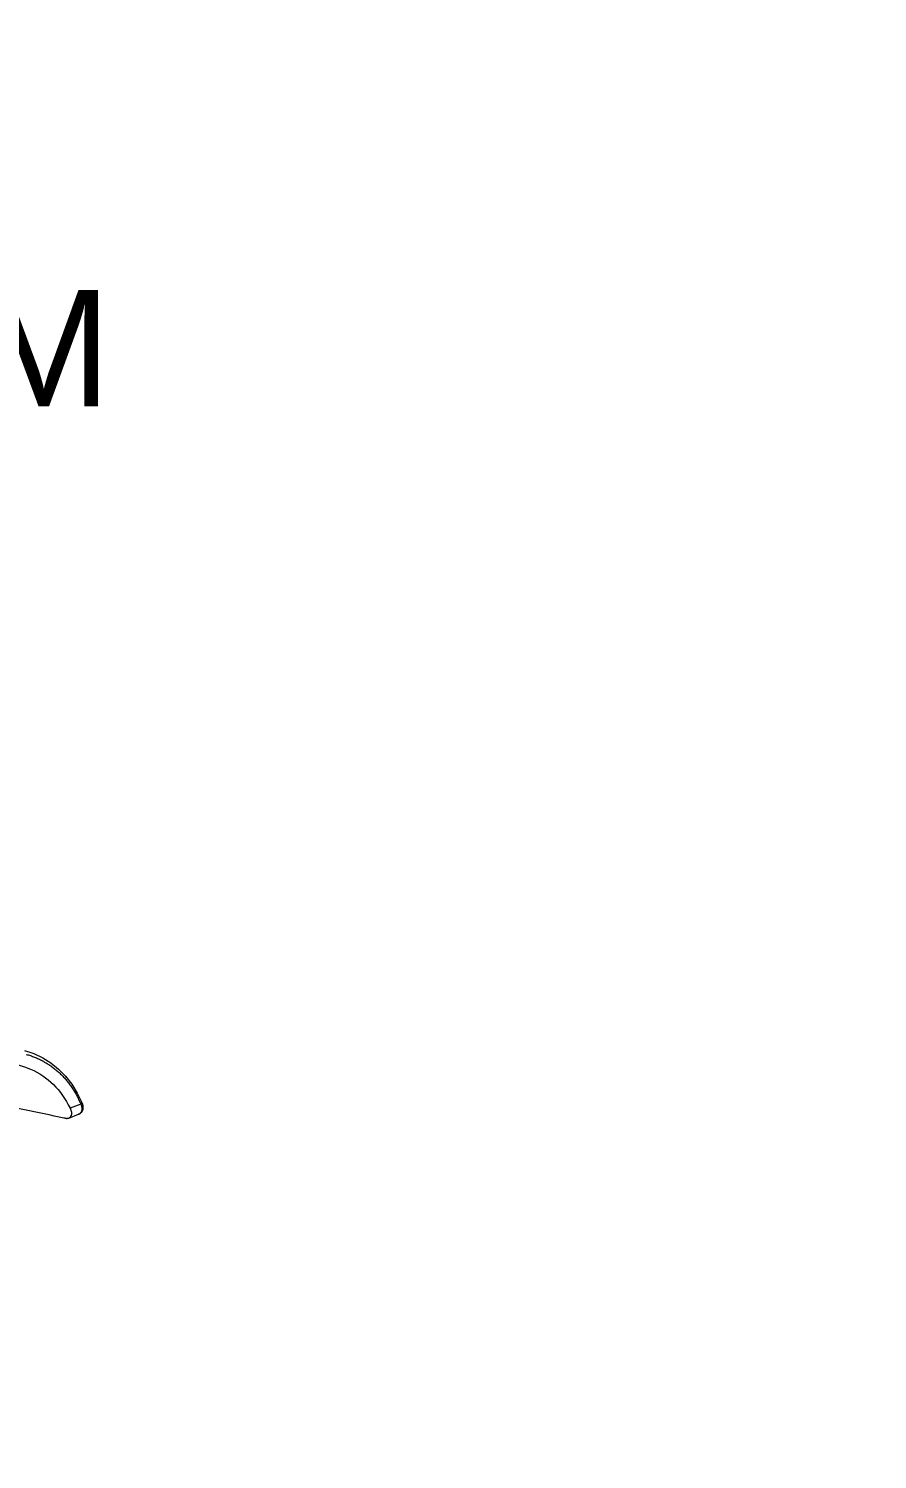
# Model space of a CAD drawing. Header units: millimetres. Extents: x 7106 to 73427, y -466 to 50348.
# Drawn here: x 23126 to 26773, y 11594 to 17745 of the extents above; entities that cross this region are included whole.
import ezdxf

# ---------------------------------------------------------------- set-up
doc = ezdxf.new("R2010")
doc.units = ezdxf.units.MM
for name, color, linetype in [('CCTV', 7, 'Continuous'), ('Cotas', 1, 'Continuous'), ('edificio', 4, 'Continuous')]:
    doc.layers.add(name, color=color, linetype=linetype)
doc.styles.add('Genedis', font='arial.ttf')

# ---------------------------------------------------------------- blocks, each defined once
blk = doc.blocks.new('IB9389-HM EHM OK')
at = {"color": 1}
blk.add_wipeout([(153.9, 404.8), (156, 426.1), (156.4, 430.6), (156.4, 437), (154.9, 444), (151.7, 451.6), (136.8, 469.7), (121.5, 481.3), (94.6, 496.2), (65.6, 507.9), (33.5, 517.9), (-11.5, 528.2), (-52.5, 534.7), (-84.1, 538), (-107, 539.5), (-153, 540.5), (-202, 538.3), (-252.7, 531.9), (-297.2, 521.2), (-319.5, 513.1), (-338.5, 503.6), (-357, 489.7), (-367.7, 474.4), (-370.1, 464.5), (-370.4, 457.5), (-371.3, 416), (-371.4, 406.7), (-370.2, 399.2), (-366.6, 389.2), (-361.6, 380.8), (-345.8, 363.9), (-311, 341.9), (-286.3, 331.1), (-254.9, 320.6), (-255, 316.5), (-255.3, 302.5), (-258, 185.5), (-258.8, 150), (-261.2, 106), (-263.7, 66), (-267.7, 69.2), (-288.8, 83.5), (-314.4, 95.4), (-331.8, 100.4), (-346.5, 102.4), (-356, 103), (-371.7, 111.6), (-398.1, 120.2), (-407.2, 122.9), (-435, 125.1), (-460, 123.1), (-487.2, 116.5), (-500.4, 111.5), (-1226.3, -124.6), (-1242.2, -129), (-1265.5, -141.1), (-1278.7, -152.6), (-1285.5, -160.4), (-1295.3, -174.6), (-1301, -185.8), (-1302.7, -190.3), (-1303.2, -195.2), (-1302.5, -198.2), (-1301.7, -200.5), (-1296.3, -202.9), (-1288.2, -205.6), (-1285.4, -206.8), (-1276.1, -205.6), (-1243.7, -198.8), (-1211.7, -192.1), (-1192.6, -188.1), (-1187.2, -187), (-1191.6, -196.5), (-1199, -216.9), (-1203.6, -235), (-1206.5, -251.7), (-1208.7, -285.9), (-1206, -324.7), (-1198.9, -360.3), (-1185.8, -399.2), (-1170.3, -431.4), (-1155.9, -454.6), (-1127.3, -489.3), (-1095.1, -516.2), (-1060.1, -534.6), (-1027.7, -542.9), (-981.4, -541.1), (-934.4, -525.2), (-753, -466.4), (-647.7, -432.3), (-602.9, -413.1), (-516.8, -386.8), (-423.1, -359.4), (-383.6, -342), (-336.6, -327.6), (-275.7, -298.7), (-223.1, -265.5), (-198.1, -233.7), (-188.7, -214.4), (-180.8, -190.9), (-176.5, -170.1), (-174.6, -153.1), (-166.2, -150.4), (-157, -147.4), (-150.2, -145.3), (-146.9, -155), (-143, -163.1), (-138.3, -171.9), (-136.5, -175.5), (-123.8, -175.7), (-93.1, -174.3), (-59.9, -168.6), (-31.2, -157.5), (-18.9, -148.3), (-14, -142.6), (-9.3, -133.7), (-7.8, -126.9), (-6, -99.4), (-1.6, -27), (2.9, 48), (5.8, 96.2), (9.3, 144.5), (19.1, 244.8), (24.9, 303.7), (37.6, 306), (72, 314.5), (99.9, 324.8), (123.3, 337.8), (141.1, 354.3), (148.3, 366.8), (151.6, 381)], dxfattribs=at)
at = {"layer": 'Cotas', "color": 1, "lineweight": 13}
for points in [[(-1234.1, -126.4, 0.012575), (-1239.1, -127.9), (-1245.3, -130.1), (-1255.8, -135), (-1265.5, -141.1), (-1274.6, -148.4), (-1282.8, -156.8), (-1290.2, -166.4), (-1296.7, -177), (-1301.7, -187.4)], [(-1236.2, -131, 0.012316), (-1241.2, -132.5, 0.014013), (-1246.1, -134.3, 0.014105), (-1250.8, -136.3, 0.006402), (-1253.1, -137.4, 0.007315), (-1255.4, -138.6, 0.014222), (-1259.8, -141.1, 0.013383), (-1264.1, -143.8, 0.013122), (-1268.2, -146.8, 0.012457), (-1272.2, -150, 0.013805), (-1276, -153.4, 0.013637), (-1279.6, -157, 0.01356), (-1283.1, -160.8, 0.005635), (-1284.7, -162.8, 0.007143), (-1286.4, -164.9, 0.007132), (-1287.9, -167, 0.008243), (-1289.5, -169.2, 0.007055), (-1291, -171.4, 0.007022), (-1292.4, -173.6, 0.012046), (-1295.2, -178.3, 0.012362), (-1297.7, -183.1, 0.009233), (-1300.1, -188.1, 0.002343), (-1301, -190), (-1288.1, -194.8, 0.010434), (-1288.6, -195.8, 0.013444), (-1289, -196.8, 0.01606), (-1289.3, -197.8, 0.016801), (-1289.6, -198.7, 0.017618), (-1289.8, -199.6, 0.023432), (-1289.9, -200.5, 0.018563), (-1289.9, -201.4, 0.020066), (-1289.9, -202.2, 0.028153), (-1289.7, -202.9)], [(-1302.1, -195.6, 0.016648), (-1302.1, -196.2, 0.052938), (-1301.8, -198.1)], [(-1301.3, -189.6, 0.031857), (-1301, -190, 0.014434), (-1301.2, -190.7, 0.012901), (-1301.5, -191.5, 0.006614), (-1301.7, -192.2, 0.01542), (-1301.8, -192.9, 0.008521), (-1301.9, -193.6, 0.008519), (-1302, -194.3)], [(-1301.9, -188.4, 0.039712), (-1301.8, -188.7, 0.032271), (-1301.7, -189)], [(-1300, -201.2), (-1298.2, -202.1, -0.026366), (-1298.7, -201.9, -0.022182), (-1299.2, -201.7, -0.024587), (-1299.7, -201.3, -0.029816), (-1300.2, -200.9, -0.034831), (-1300.6, -200.4, -0.023334), (-1301, -199.9, -0.013627), (-1301.3, -199.5, -0.022186), (-1301.5, -199)], [(-1284.8, -206.9, -0.023016), (-1285.4, -206.8, -0.032089), (-1286.1, -206.7, -0.027264), (-1286.6, -206.5), (-1298.2, -202.1), (-1298.2, -202.1)], [(-1289.5, -203.6, 0.019682), (-1289.4, -203.9, 0.019616), (-1289.2, -204.2)], [(-1284.1, -206.9, 0.01415), (-1283.3, -206.9, 0.020464), (-1282.6, -206.9, 0.018878), (-1281.7, -206.8, 0.012982), (-1280.9, -206.6, -0.001453), (-1187.1, -187)]]:
    blk.add_lwpolyline(points, format="xyb", dxfattribs=at)
for points in [[(-1239.1, -127.9), (-1239.1, -127.9)], [(-1303.1, -191.7), (-1303.3, -194.1), (-1303.1, -196.3), (-1302.5, -198.2), (-1301.4, -199.9), (-1300, -201.2)], [(-1302.4, -188.9), (-1303.1, -191.7)], [(-1301.7, -187.4), (-1301.7, -187.4), (-1302.4, -188.9)]]:
    blk.add_lwpolyline(points, dxfattribs=at)
for centre, radius, start, end in [((-1300.1, -188), 1.76, 157.2692, 165.8609), ((-1283.3, -200.8), 6.91, 212.9007, 215.7597), ((-1286.6, -203.5), 2.64, 217.9893, 225.4697), ((-1282, -198.1), 9.72, 230.292, 232.3884), ((-1284.9, -201.9), 4.86, 240.7881, 245.1107)]:
    blk.add_arc(centre, radius, start, end, dxfattribs=at)
for points in [[(-977, -311.7), (-1046.4, -188.3), (-1164.7, -115.2), (-1241.3, -148.4)], [(-1241.3, -148.4), (-1261.6, -157.2), (-1277.6, -173), (-1288.1, -194.8)], [(-1302, -194.3), (-1302.1, -194.5), (-1302.1, -194.7), (-1302.1, -195)], [(-1302.1, -195), (-1302.1, -195.2), (-1302.1, -195.4), (-1302.1, -195.6)], [(-1301.8, -187.6), (-1301.8, -187.7), (-1301.9, -187.8), (-1301.9, -187.9)], [(-1301.9, -187.9), (-1301.9, -187.9), (-1301.9, -188), (-1301.9, -188)], [(-1301.9, -188), (-1301.9, -188.1), (-1301.9, -188.1), (-1301.9, -188.2)], [(-1301.9, -188.2), (-1301.9, -188.2), (-1301.9, -188.3), (-1301.9, -188.4)], [(-1301.8, -198), (-1301.8, -198.2), (-1301.8, -198.3), (-1301.7, -198.5)], [(-1301.7, -189), (-1301.6, -189.1), (-1301.6, -189.2), (-1301.5, -189.3)], [(-1301.7, -198.5), (-1301.6, -198.7), (-1301.6, -198.9), (-1301.5, -199)], [(-1301.5, -189.3), (-1301.5, -189.3), (-1301.4, -189.4), (-1301.4, -189.5)], [(-1301.4, -189.5), (-1301.4, -189.6), (-1301.3, -189.6), (-1301.3, -189.6)], [(-1289.6, -203.3), (-1289.7, -203.1), (-1289.7, -203), (-1289.7, -202.9)], [(-1289.5, -203.6), (-1289.6, -203.5), (-1289.6, -203.4), (-1289.6, -203.3)], [(-1289.1, -204.5), (-1289.1, -204.4), (-1289.2, -204.3), (-1289.2, -204.2)], [(-1288.7, -205.1), (-1288.7, -205), (-1288.8, -204.9), (-1288.9, -204.8)], [(-1288.2, -205.6), (-1288.3, -205.5), (-1288.4, -205.4), (-1288.4, -205.3)], [(-1287.6, -206), (-1287.7, -205.9), (-1287.8, -205.9), (-1287.9, -205.8)], [(-1287.3, -206.2), (-1287.4, -206.1), (-1287.5, -206.1), (-1287.6, -206)], [(-1286.6, -206.5), (-1286.7, -206.4), (-1286.9, -206.4), (-1287, -206.3)], [(-1284.1, -206.9), (-1284.3, -206.9), (-1284.5, -206.9), (-1284.8, -206.9)]]:
    blk.add_open_spline(points, degree=3, dxfattribs=at)

msp = doc.modelspace()

# ---------------------------------------------------------------- block references
at = {"layer": 'Cotas', "xscale": -3.623622844581223, "yscale": 3.623622844581223, "zscale": 3.623622844581223}
msp.add_blockref('IB9389-HM EHM OK', (18636.7, 13810), dxfattribs=at)

# ---------------------------------------------------------------- texts
at = {"layer": 'edificio', "style": 'Genedis'}
msp.add_text('IB9389-HM EHM', height=500, dxfattribs=at).set_placement((18203.2, 16121.5))

# ---------------------------------------------------------------- next in the draw order: linework, layer by layer
at = {"layer": 'CCTV'}
for points, weights, knots in [([(33892.8, 23895, 276978300.8), (33892.8, 22426.3, 255327786.2), (33892.8, 20957.6, 233677271.7), (33892.8, 20743, 233677271.7), (33738.1, 20594.3, 233677271.7), (33583.4, 20445.5, 233677271.7), (33369, 20453.8, 233677271.7), (25251.4, 20453.8, 233677271.7), (17133.9, 20453.8, 233677271.7), (16918.6, 20453.8, 233677271.7), (16767.8, 20300.2, 233677271.7), (16617, 20146.6, 233677271.7), (16620.9, 19931.4, 233677271.7), (16658.1, 10979.5, 116838635.8), (16695.4, 2027.6), (16695.4, 1514.6), (17208.4, 1505.2), (17924.9, 1505.6), (18641.5, 1505.9)], [1, 1, 1, 0.920122773917, 1, 0.920122773917, 1, 1, 1, 0.922126429223, 1, 0.922126429223, 1, 1, 1, 0.713520548787, 1, 1, 1], [0, 0, 0, 1, 1, 1.804805, 1.804805, 2.60961, 2.60961, 3.60961, 3.60961, 4.40412, 4.40412, 5.19863, 5.19863, 6.19863, 6.19863, 7.751203, 7.751203, 8.751203, 8.751203, 8.751203]), ([(34453.3, 20494.7, 155784847.8), (34453.3, 20280.1, 155784847.8), (34298.6, 20131.3, 155784847.8), (34143.9, 19982.5, 155784847.8), (33929.5, 19990.8, 155784847.8), (25811.8, 19990.7, 155784847.8), (17694.1, 19990.7, 155784847.8), (17479.1, 19990.8, 155784847.8), (17328.3, 19837.2, 155784847.8), (17177.5, 19683.6, 155784847.8), (17181.4, 19468.4, 155784847.8), (17194.9, 13823.9, 77892423.9), (17208.4, 8179.5), (17208.4, 7666.4), (17721.4, 7657.1), (18179, 7657.4), (18636.7, 7657.8)], [1, 0.920122773917, 1, 0.920122773917, 1, 1, 1, 0.922126429223, 1, 0.922126429223, 1, 1, 1, 0.713520548787, 1, 1, 1], [0, 0, 0, 0.804805, 0.804805, 1.60961, 1.60961, 2.60961, 2.60961, 3.40412, 3.40412, 4.19863, 4.19863, 5.19863, 5.19863, 6.751203, 6.751203, 7.751203, 7.751203, 7.751203])]:
    msp.add_rational_spline(points, weights, degree=2, knots=knots, dxfattribs=at)

doc.saveas('drawing.dxf')
